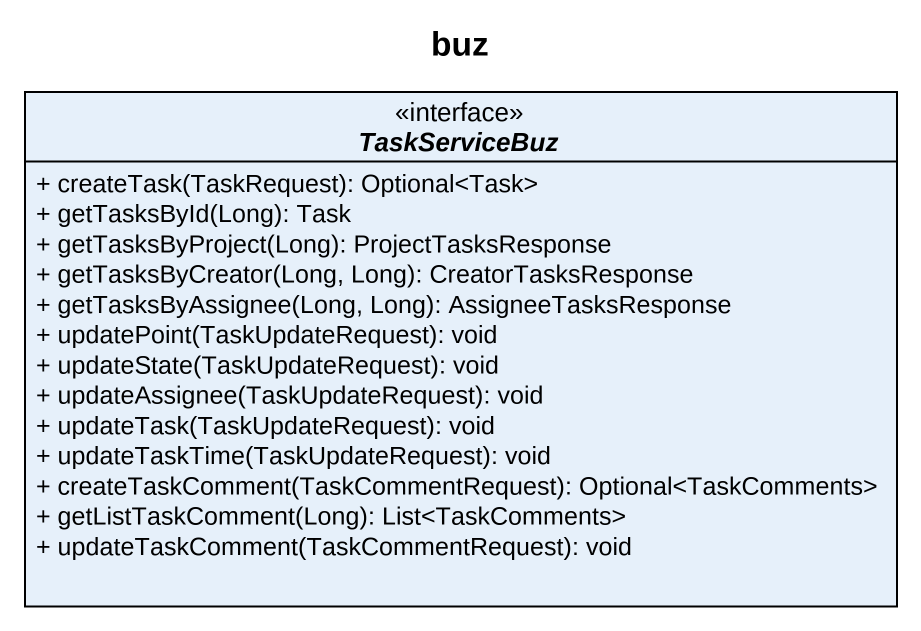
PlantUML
@startuml
title buz
hide circle
hide empty members
skinparam classAttributeIconSize 0
interface TaskServiceBuz <<interface>> {
  + createTask(TaskRequest): Optional<Task>
  + getTasksById(Long): Task
  + getTasksByProject(Long): ProjectTasksResponse
  + getTasksByCreator(Long, Long): CreatorTasksResponse
  + getTasksByAssignee(Long, Long): AssigneeTasksResponse
  + updatePoint(TaskUpdateRequest): void
  + updateState(TaskUpdateRequest): void
  + updateAssignee(TaskUpdateRequest): void
  + updateTask(TaskUpdateRequest): void
  + updateTaskTime(TaskUpdateRequest): void
  + createTaskComment(TaskCommentRequest): Optional<TaskComments>
  + getListTaskComment(Long): List<TaskComments>
  + updateTaskComment(TaskCommentRequest): void
}
@enduml
